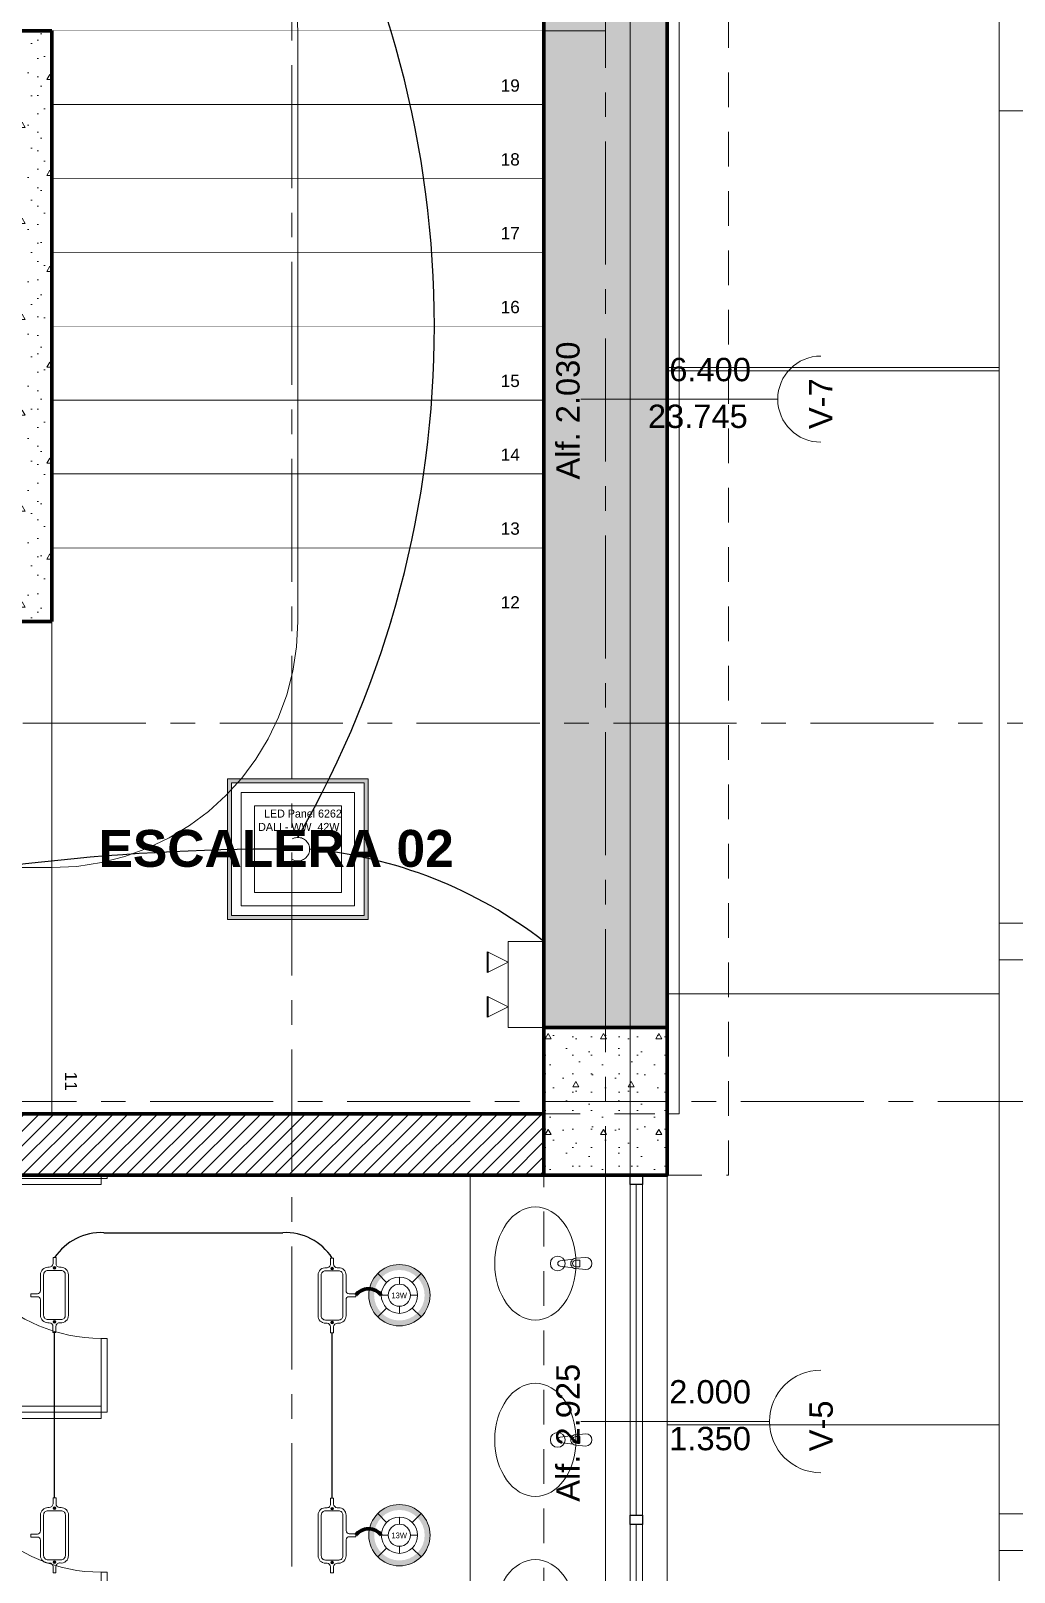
# Model space of a CAD drawing. Header units: inches. Extents: x -38 to 5698, y -33 to 92.
# Drawn here: x 48.98 to 52.98, y 18.49 to 24.75 of the extents above; entities that cross this region are included whole.
import ezdxf
from ezdxf.lldxf.tags import DXFTag

# ---------------------------------------------------------------- set-up
doc = ezdxf.new("R2010")
doc.units = ezdxf.units.IN
doc.header["$MEASUREMENT"] = 0
doc.set_wipeout_variables(frame=1)
for name, pattern in [('ACAD_ISO04W100', [30, 24, -3, 0, -3]), ('CONTINUA', [0]), ('DASHED', [0.75, 0.5, -0.25]), ('Hidden Line', [0.195611, 0.141111, -0.0545]), ('Línea Oculta', [0.195611, 0.141111, -0.0545]), ('Punto & Raya', [0.65, 0.5, -0.075, 0, -0.075]), ('Rayas', [0.282222, 0.141111, -0.141111]), ('Wipeout_Contour', [1, 0, -1])]:
    doc.linetypes.add(name, pattern=pattern)
for name, color, linetype, lineweight in [('00_IE_Luminarias', 6, 'Continuous', 30), ('01 IE LUM LED AD DN570C', 1, 'Continuous', 13), ('ALUMBRADO_CONDUIT', 30, 'CONDUIT1', 30), ('ALUMBRADO_PVC', 6, 'PVC1', 30), ('Bancas', 1, 'Continuous', 13), ('CABLEADO EXT.', 3, 'PVCSUBT', 30), ('Luminaria', 9, 'Continuous', 9), ('Luminarias', 5, 'Continuous', 20), ('pulsador', 4, 'Continuous', 40), ('Simb_Alumbrado', 140, 'CONTINUA', 30)]:
    doc.layers.add(name, color=color, linetype=linetype, lineweight=lineweight)
for name, color, linetype in [('02 _ ARQ _ ALB _ Ejes Generales', 7, 'Continuous'), ('02 _ ARQ _ ZON _ Espacio.3D', 7, 'Continuous'), ('08 _ STR _ EXT _ 06 Columnas', 7, 'Continuous'), ('08 _ STR _ EXT _ 07 Losa Aligerada', 7, 'Continuous'), ('08 _ STR _ EXT _ 09 Vigas', 7, 'Continuous'), ('08 _ STR _ EXT _ 10 Vereda Exterior', 7, 'Continuous'), ('08 _ STR _ EXT _ 11 Escaleras', 7, 'Continuous'), ('08 _ STR _ EXT _ 12 Ascensor', 7, 'Continuous'), ('08 _ STR _ EXT _ Estacionamiento-Pavimento', 7, 'Continuous'), ('ESQUEMAS', 7, 'Continuous'), ('Estructura - 03 LOSA', 7, 'Continuous'), ('Estructura - 04 MURO', 7, 'Continuous'), ('Interior - Equipamiento', 7, 'Continuous'), ('Interior - Sanitarios', 7, 'Continuous'), ('Marcador - Secciones', 251, 'Continuous'), ('Notas - Textos', 7, 'Continuous')]:
    doc.layers.add(name, color=color, linetype=linetype)
doc.styles.add('Estilo_Generado_1', font='swisseb.ttf')
doc.styles.add('Estilo_Generado_3', font='arial.ttf')
doc.styles.add('Estilo_Generado_4', font='swisse.ttf')
doc.styles.add('Estilo_Generado_8', font='arialbd.ttf')
doc.styles.add('{18b73a54-fa43-428c-adcb-c1c7bbdf2c84}', font='Simplex.shx')
tags = doc.linetypes.add('CONDUIT1', pattern='A,1,-0.19772,["con",{18b73a54-fa43-428c-adcb-c1c7bbdf2c84},S=0.2,R=0,X=0,Y=-0.065594],-0.593642', length=1.791362).pattern_tags.tags
tags[6] = DXFTag(74, 10)
tags = doc.linetypes.add('PVC1', pattern='A,1,-0.19772,["PVC",{18b73a54-fa43-428c-adcb-c1c7bbdf2c84},S=0.13,R=0,X=0,Y=-0.061851],-0.507647', length=1.705367).pattern_tags.tags
tags[6] = DXFTag(74, 10)
tags = doc.linetypes.add('PVCSUBT', pattern='A,0.6,-0.3,0.6,-0.075691,["PVC",Standard,S=0.2,R=0,X=0,Y=-0.093724],-0.621005', length=2.196696).pattern_tags.tags
tags[10] = DXFTag(74, 10)
pattern_1 = [(360, (3.7574, 18.3027), (0, 2.53199), []), (90, (3.7574, 18.3027), (-3.6, 0), [])]
pattern_2 = [(0, (0, 0), (0, 0.3897114), [0.024375, -0.200625]), (0, (0.1125, 0.19486), (0, 0.3897114), [0.024375, -0.200625]), (60, (0, 0), (-0.3375, 0.1948557), [0.024375, -0.200625]), (60, (0.225, 0), (-0.3375, 0.1948557), [0.024375, -0.200625]), (120, (0.02437, 0), (0.3375, 0.1948557), [0.024375, -0.200625]), (120, (0.24938, 0), (0.3375, 0.1948557), [0.024375, -0.200625]), (0, (0, 0.0375), (0, 0.075), [0, -0.075, 0, -0.1125]), (45, (0.0375, 0.0375), (-0.05303301, 0.05303301), [0, -0.05625, 0, -0.09375])]

# ---------------------------------------------------------------- blocks, each defined once
blk = doc.blocks.new('LUM DN570C')
at = {"layer": '01 IE LUM LED AD DN570C'}
h = blk.add_hatch(color=256, dxfattribs=at)
edge = h.paths.add_edge_path()
edge.add_arc((0, 0), 0.1344, 0, 360)
edge = h.paths.add_edge_path(flags=17)
edge.add_arc((0, 0), 0.1108, 0, 360)
for p, q in [((-0.0561, 0.0563), (-0.0949, 0.0952)), ((0.0561, 0.0563), (0.0949, 0.0952)), ((-0.0561, -0.0563), (-0.0949, -0.0952)), ((0.0561, -0.0563), (0.0949, -0.0952))]:
    blk.add_line(p, q, dxfattribs=at)
at = {"layer": '01 IE LUM LED AD DN570C', "ltscale": 0.4}
for p, q in [((0, 0.0487), (0, 0.0795)), ((-0.0487, 0), (-0.0795, 0)), ((0.0487, 0), (0.0795, 0)), ((0, -0.0487), (0, -0.0795))]:
    blk.add_line(p, q, dxfattribs=at)
at = {"layer": '01 IE LUM LED AD DN570C'}
for radius in [0.1344, 0.0795]:
    blk.add_circle((0, 0), radius, dxfattribs=at)
at = {"layer": '01 IE LUM LED AD DN570C', "ltscale": 0.4}
blk.add_circle((0, 0), 0.0487, dxfattribs=at)
at = {"color": 1, "linetype": 'ByBlock', "lineweight": 80, "insert": (-0.0353, 0.0117), "char_height": 0.025, "width": 0.622217, "attachment_point": 1}
blk.add_mtext('13W ', dxfattribs=at)
blk = doc.blocks.new('oval t')
at = {"layer": 'Simb_Alumbrado', "lineweight": 13}
blk.add_lwpolyline([(0.0141, 0.0102, -0.414214), (0.0041, 0.0202), (0.0041, 0.0416), (-0.0056, 0.0416), (-0.0056, 0.0202, -0.414214), (-0.0156, 0.0102), (-0.0659, 0.0102, 0.414214), (-0.0899, -0.0138), (-0.0899, -0.0183, -0.414214), (-0.1019, -0.0303), (-0.1213, -0.0303), (-0.1213, -0.04), (-0.1016, -0.04, -0.451917), (-0.0897, -0.0535, 0.451917), (-0.0659, -0.0805), (0.0659, -0.0805, 0.414214), (0.0899, -0.0566), (0.0899, -0.0512, -0.398753), (0.1019, -0.0401), (0.1213, -0.0401), (0.1213, -0.0304), (0.1019, -0.0304, -0.368669), (0.0899, -0.0176), (0.0899, -0.0138, 0.414214), (0.0659, 0.0102), (0.0141, 0.0102)], format="xyb", dxfattribs=at)
blk.add_lwpolyline([(-0.0659, 0), (0.0659, 0, -0.414214), (0.0797, -0.0138), (0.0797, -0.0566, -0.414214), (0.0659, -0.0703), (-0.0659, -0.0703, -0.414214), (-0.0797, -0.0566), (-0.0797, -0.0138, -0.414214)], format="xyb", close=True, dxfattribs=at)
for points in [[(-0.0911, -0.0352), (-0.0828, -0.0352)], [(-0.0869, -0.031), (-0.0869, -0.0394)], [(0.0837, -0.0352), (0.0921, -0.0352)], [(0.0879, -0.031), (0.0879, -0.0394)]]:
    blk.add_lwpolyline(points, dxfattribs=at)
for centre in [(-0.0869, -0.0352), (0.0879, -0.0352)]:
    blk.add_circle(centre, 0.00419, dxfattribs=at)
blk = doc.blocks.new('*U268')
at = {"layer": 'Luminarias', "linetype": 'DASHED', "lineweight": 0, "ltscale": 0.05}
blk.add_lwpolyline([(0, -0.005), (0, 0.005)], dxfattribs=at)
blk = doc.blocks.new('*U269')
at = {"color": 0, "linetype": 'ByBlock', "lineweight": -2, "transparency": 16777216}
for p, rotation in [((-0.055, 0), 90), ((0.055, 0), 270), ((0, -0.055), 180)]:
    blk.add_blockref('*U268', p, dxfattribs=dict(at, rotation=rotation))
blk.add_blockref('*U268', (0, 0.055), dxfattribs=at)
blk = doc.blocks.new('PANEL CUADRAD 60X60 AD')
at = {"layer": 'Luminarias'}
h = blk.add_hatch(dxfattribs=at)
h.set_pattern_fill('DOTS', color=6, scale=0.0015)
h.set_pattern_definition([(0, (-2127.458864, -786.8599919), (0.001190625, 0.00238125), [0, -0.00238125])])
h.paths.add_polyline_path([(-0.3, 0.3), (-0.3, -0.3), (0.3, -0.3), (0.3, 0.3)])
h.paths.add_polyline_path([(0.283, 0.283), (0.283, -0.283), (-0.283, -0.283), (-0.283, 0.283)], flags=16)
h.paths.add_polyline_path([(0.2415, 0.2415), (0.2415, -0.2415), (-0.2415, -0.2415), (-0.2415, 0.2415)], flags=0)
h.paths.add_polyline_path([(0.1851, 0.1851), (0.1851, -0.1851), (-0.1851, -0.1851), (-0.1851, 0.1851)], flags=0)
h.paths.add_polyline_path([(0.05, 0, -1), (-0.05, 0, -1)], flags=0)
h.paths.add_polyline_path([(-0.1815, 0.0591), (0.2115, 0.0591), (0.2115, 0.1859), (-0.1815, 0.1859)], flags=8)
at = {"layer": 'Luminarias', "color": 6, "lineweight": 0}
for points in [[(-0.3, 0.3), (0.3, 0.3), (0.3, -0.3), (-0.3, -0.3)], [(-0.283, -0.283), (0.283, -0.283), (0.283, 0.283), (-0.283, 0.283)], [(-0.2415, -0.2415), (0.2415, -0.2415), (0.2415, 0.2415), (-0.2415, 0.2415)], [(-0.1851, -0.1851), (0.1851, -0.1851), (0.1851, 0.1851), (-0.1851, 0.1851)]]:
    blk.add_lwpolyline(points, close=True, dxfattribs=at)
at = {"layer": 'Luminarias', "color": 6}
blk.add_lwpolyline([(-0.3, 0.3), (0.3, 0.3), (0.3, -0.3), (-0.3, -0.3)], close=True, dxfattribs=at)
at = {"layer": 'Luminarias', "color": 6, "linetype": 'DASHED', "lineweight": 0, "ltscale": 0.01}
blk.add_circle((0, 0), 0.05, dxfattribs=at)
at = {"color": 6}
blk.add_blockref('*U269', (0, 0), dxfattribs=at)
at = {"layer": 'Luminarias', "color": 6, "insert": (-0.1693, 0.1686), "char_height": 0.034, "width": 0.456812, "attachment_point": 1}
blk.add_mtext('  LED Panel 6262 DALI - WW_42W {\\Ftxt|c0;\\C4;\\P} ', dxfattribs=at)
blk = doc.blocks.new('luz de emergencia')
at = {"color": 5, "lineweight": 40}
for p, q in [((164.1493, 48.9365, -0.0001), (164.2333, 48.9365, -0.0001)), ((164.3313, 48.9365, -0.0001), (164.4153, 48.9365, -0.0001))]:
    blk.add_line(p, q, dxfattribs=at)
at = {"layer": '00_IE_Luminarias', "color": 5, "linetype": 'Continuous', "lineweight": 13}
for p, q in [((164.1913, 49.0205, -0.0001), (164.1493, 48.9365, -0.0001)), ((164.2333, 48.9365, -0.0001), (164.1913, 49.0205, -0.0001)), ((164.3733, 49.0205, -0.0001), (164.3313, 48.9365, -0.0001)), ((164.4153, 48.9365, -0.0001), (164.3733, 49.0205, -0.0001))]:
    blk.add_line(p, q, dxfattribs=at)
at = {"layer": '00_IE_Luminarias', "color": 5, "linetype": 'Continuous', "lineweight": 13, "elevation": -0.0001}
blk.add_lwpolyline([(164.4573, 49.0205), (164.1073, 49.0205), (164.1073, 49.1666), (164.4573, 49.1665)], close=True, dxfattribs=at)

msp = doc.modelspace()

# ---------------------------------------------------------------- hatches: boundary and pattern name
at = {"layer": '08 _ STR _ EXT _ 10 Vereda Exterior', "linetype": 'Continuous', "lineweight": 13}
h = msp.add_hatch(dxfattribs=at)
h.set_pattern_fill('RETÍCULA_100X100_0002', color=251, style=0, pattern_type=2)
h.set_pattern_definition(pattern_1)
h.paths.add_polyline_path([(2.17, 3.6213), (4.2913, 1.5), (9.32, 1.5), (9.32, 6.5), (40.52, 6.5), (40.52, 1.5), (52.92, 1.5), (52.92, 19.0859), (51.57, 19.0859), (51.57, 7.2), (9.07, 7.2), (9.07, 7.85), (6.5201, 7.85, -0.414214), (6.2701, 8.1), (6.2701, 8.85, -0.414213), (6.5201, 9.1), (9.07, 9.1), (9.07, 12), (6.5201, 12, -0.414214), (6.2701, 12.25), (6.2701, 13, -0.414213), (6.5201, 13.25), (9.07, 13.25), (9.07, 16.15), (6.5201, 16.15, -0.414214), (6.2701, 16.4), (6.2701, 17.15, -0.414213), (6.5201, 17.4), (8.77, 17.4), (8.7706, 21.0499), (2.17, 21.0499)])
at = {"layer": 'Estructura - 03 LOSA', "linetype": 'Continuous', "lineweight": 13}
h = msp.add_hatch(dxfattribs=at)
h.set_pattern_fill('CEMENTO_PULIDO_Y_BRUÑADO_FA', color=251, style=0, pattern_type=2)
h.set_pattern_definition(pattern_1)
h.paths.add_polyline_path([(2.17, 26.0501), (8.8212, 26.0501), (8.8218, 29.4531), (8.822, 30.7001), (8.2502, 30.7001), (8.25, 33.82), (9.07, 33.82), (9.07, 39.9), (23.57, 39.9), (51.57, 39.9), (51.57, 23.3822), (52.92, 23.3822), (52.92, 40.85), (9.07, 40.85), (2.17, 40.85)])
h = msp.add_hatch(dxfattribs=at)
h.set_pattern_fill('CEMENTO_PULIDO_Y_BRUÑADO_FA', color=251, style=0, pattern_type=2)
h.set_pattern_definition(pattern_1)
h.paths.add_polyline_path([(51.57, 23.3822), (51.57, 19.0859), (52.92, 19.0859), (52.92, 23.3822)])

# ---------------------------------------------------------------- linework, layer by layer
at = {"layer": '02 _ ARQ _ ALB _ Ejes Generales', "color": 251, "linetype": 'Punto & Raya', "lineweight": 13}
msp.add_line((51.32, 45.9), (51.32, 2.05), dxfattribs=at)
at = {"layer": '02 _ ARQ _ ZON _ Espacio.3D', "color": 254, "linetype": 'Continuous', "lineweight": 0, "flags": 128}
msp.add_lwpolyline([(47.82, 17.1), (47.82, 19.05), (45.6803, 19.05), (45.6803, 20.35), (46.07, 20.35), (46.07, 22.35), (46.17, 22.35), (46.17, 22.7), (46.67, 22.7), (46.67, 24.4), (46.17, 24.4), (46.17, 24.85), (46.67, 24.85), (46.67, 24.75), (51.32, 24.75), (51.32, 26.4), (51.07, 26.4), (51.07, 27), (51.455, 27), (51.455, 29.7)], dxfattribs=at)
at = {"layer": '02 _ ARQ _ ZON _ Espacio.3D', "color": 9, "linetype": 'Continuous', "lineweight": 5, "flags": 128}
msp.add_lwpolyline([(47.97, 20.1), (47.97, 17.2499), (49.295, 17.2499), (49.295, 17.0999), (48.32, 17.0999), (48.32, 16.1999), (51.32, 16.1999), (51.32, 16.4), (51.07, 16.4), (51.07, 16.9), (50.57, 16.9), (50.57, 17.4), (51.32, 17.4), (51.32, 20.1)], close=True, dxfattribs=at)
at = {"layer": '08 _ STR _ EXT _ 07 Losa Aligerada', "color": 254, "linetype": 'Rayas', "lineweight": 18, "flags": 128}
msp.add_lwpolyline([(8.17, 27.9392), (7.67, 27.9392), (7.67, 5.8), (25.2353, 5.8), (25.2353, 7.2), (30.4315, 7.2), (30.4315, 6.0005), (37.07, 6.0005), (37.07, 3.3753), (44.57, 3.3753), (44.57, 6.05), (52.32, 6.05), (52.32, 14.9999), (51.57, 14.9999), (51.57, 18.1001), (51.57, 18.1001), (51.57, 20.35), (46.67, 20.35), (46.67, 22.35), (46.67, 22.6), (46.67, 24.5), (46.67, 24.75), (46.67, 26.75), (51.57, 26.75), (51.57, 29.7), (51.57, 29.7), (51.57, 35.2005), (52.52, 35.2005), (52.52, 41.1), (38.9553, 41.1), (38.9553, 40.8001), (34.0478, 40.8001), (34.0478, 40.5001), (23.37, 40.5001), (23.37, 43.8736), (16.2699, 43.8736), (16.2699, 39.9), (11.1201, 39.9), (11.1201, 40.95), (8.02, 40.95), (8.02, 37.7), (9.07, 37.7), (9.07, 33.9), (8.17, 33.9)], close=True, dxfattribs=at)
at = {"layer": '08 _ STR _ EXT _ 07 Losa Aligerada', "color": 254, "linetype": 'Continuous', "lineweight": 18, "flags": 128}
msp.add_lwpolyline([(9.07, 7.2), (51.57, 7.2), (51.57, 39.9), (9.07, 39.9)], dxfattribs=at)
at = {"layer": '08 _ STR _ EXT _ 09 Vigas', "color": 251, "linetype": 'Continuous', "lineweight": 13}
msp.add_line((51.57, 26.4), (51.57, 20.7), dxfattribs=at)
at = {"layer": '08 _ STR _ EXT _ 09 Vigas', "color": 251, "linetype": 'Continuous', "lineweight": 80}
msp.add_line((51.57, 26.4), (51.57, 20.7), dxfattribs=at)
at = {"layer": '08 _ STR _ EXT _ 09 Vigas', "color": 251, "linetype": 'Hidden Line', "lineweight": 13}
msp.add_line((51.57, 7.2), (51.57, 20.7), dxfattribs=at)
at = {"layer": '08 _ STR _ EXT _ 10 Vereda Exterior', "color": 7, "linetype": 'Continuous', "lineweight": 18, "flags": 128}
msp.add_lwpolyline([(40.52, 1.5), (52.92, 1.5), (52.92, 19.0859), (51.57, 19.0859), (51.57, 7.2), (9.07, 7.2)], dxfattribs=at)
at = {"layer": '08 _ STR _ EXT _ 11 Escaleras', "color": 161, "linetype": 'ACAD_ISO04W100', "lineweight": 13}
msp.add_line((51.07, 22.35), (48.2744, 22.35), dxfattribs=at)
at = {"layer": '08 _ STR _ EXT _ Estacionamiento-Pavimento', "color": 7, "linetype": 'Continuous', "lineweight": 18, "flags": 128}
msp.add_lwpolyline([(9.07, 40.85), (52.92, 40.85), (52.92, 1.5), (69.77, 1.5), (69.77, 46.7845), (56.22, 46.9373), (56.22, 50.85), (9.07, 50.85)], close=True, dxfattribs=at)
at = {"layer": 'ALUMBRADO_CONDUIT', "color": 30, "lineweight": 30, "ltscale": 0.4, "true_color": 0xf26722}
for p, q in [((49.2812, 19.8668), (50.0092, 19.8668)), ((49.0812, 18.7894), (49.0812, 19.4614))]:
    msp.add_line(p, q, dxfattribs=at)
msp.add_lwpolyline([(50.2092, 18.7887), (50.2092, 19.4596)], dxfattribs=at)
for centre, radius, start, end in [((49.2709, 19.6389), 0.2281, 87.40925, 146.24633), ((50.0204, 19.6428), 0.2242, 32.6664, 92.86987)]:
    msp.add_arc(centre, radius, start, end, dxfattribs=at)
at = {"layer": 'CABLEADO EXT.', "color": 3, "lineweight": 80}
for centre in [(50.357, 19.5751), (50.3571, 18.5999)]:
    msp.add_arc(centre, 0.0641, 36.0183, 143.9817, dxfattribs=at)
at = {"layer": 'Estructura - 03 LOSA', "color": 7, "linetype": 'Continuous', "lineweight": 18, "flags": 128}
for points in [[(51.57, 39.9), (51.57, 19.0859), (52.92, 19.0859), (52.92, 40.85)], [(52.92, 23.3822), (51.57, 23.3822)]]:
    msp.add_lwpolyline(points, dxfattribs=at)
at = {"layer": 'Estructura - 04 MURO', "color": 165, "linetype": 'Continuous', "lineweight": 15}
for p, q in [((51.57, 20.35), (51.57, 26.75)), ((51.62, 20.35), (51.62, 26.75)), ((52.02, 23.2535), (51.22, 23.2535)), ((51.57, 20.35), (51.62, 20.35)), ((51.32, 18.1001), (51.32, 20.1)), ((51.42, 18.7188), (51.42, 20.0625)), ((51.445, 18.7188), (51.445, 20.0625)), ((51.47, 20.0625), (51.47, 18.7188)), ((51.57, 18.1001), (51.57, 20.1)), ((51.9865, 19.1), (51.22, 19.1)), ((51.42, 18.1376), (51.42, 18.6813)), ((51.445, 18.1376), (51.445, 18.6813)), ((51.47, 18.6813), (51.47, 18.1376))]:
    msp.add_line(p, q, dxfattribs=at)
at = {"layer": 'Estructura - 04 MURO', "color": 251, "linetype": 'Línea Oculta', "lineweight": 13}
msp.add_line((51.52, 20.35), (51.37, 20.35), dxfattribs=at)
at = {"layer": 'Estructura - 04 MURO', "color": 7, "linetype": 'Continuous', "lineweight": 80}
msp.add_line((51.57, 20.1), (51.32, 20.1), dxfattribs=at)
at = {"layer": 'Estructura - 04 MURO', "color": 165, "linetype": 'Continuous', "lineweight": 25}
for p, q in [((51.42, 20.0625), (51.42, 20.1)), ((51.47, 20.0625), (51.42, 20.0625)), ((51.47, 20.1), (51.47, 20.0625)), ((51.42, 18.6813), (51.42, 18.7188)), ((51.42, 18.7188), (51.47, 18.7188)), ((51.47, 18.6813), (51.42, 18.6813)), ((51.47, 18.7188), (51.47, 18.6813))]:
    msp.add_line(p, q, dxfattribs=at)
at = {"layer": 'Estructura - 04 MURO', "color": 251, "linetype": 'Línea Oculta', "lineweight": 13, "flags": 128}
for points in [[(51.57, 27), (51.57, 20.7)], [(51.82, 20.1), (51.82, 27)], [(51.57, 20.1), (51.82, 20.1)]]:
    msp.add_lwpolyline(points, dxfattribs=at)
at = {"layer": 'Estructura - 04 MURO', "color": 251, "linetype": 'Continuous', "lineweight": 13, "flags": 128}
for points in [[(52.195, 23.4285, 1), (52.195, 23.0785)], [(52.195, 19.3085, 1), (52.195, 18.8916)]]:
    msp.add_lwpolyline(points, format="xyb", dxfattribs=at)
at = {"layer": 'Interior - Equipamiento', "color": 175, "linetype": 'Continuous', "lineweight": 13, "flags": 128}
for points in [[(57.92, 24.425), (57.92, 25.925), (52.92, 25.925), (52.92, 24.425)], [(57.92, 20.975), (57.92, 21.125), (52.92, 21.125), (52.92, 20.975)], [(57.92, 18.575), (57.92, 18.725), (52.92, 18.725), (52.92, 18.575)]]:
    msp.add_lwpolyline(points, close=True, dxfattribs=at)
at = {"layer": 'Interior - Sanitarios', "color": 205, "linetype": 'Continuous', "lineweight": 13}
for p, q in [((50.77, 20.0999), (50.77, 17.95)), ((50.77, 20.0999), (51.32, 20.0999)), ((51.32, 20.0999), (51.32, 17.95)), ((51.2002, 19.7552), (51.2151, 19.7552)), ((51.2151, 19.728), (51.2002, 19.728)), ((51.2151, 19.7552), (51.2151, 19.728)), ((51.2002, 19.0386), (51.2151, 19.0386)), ((51.2151, 19.0386), (51.2151, 19.0114)), ((51.2151, 19.0114), (51.2002, 19.0114))]:
    msp.add_line(p, q, dxfattribs=at)
at = {"layer": 'Interior - Sanitarios', "color": 175, "linetype": 'Continuous', "lineweight": 13}
for p, q in [((49.27, 19.4374), (49.295, 19.4374)), ((49.27, 19.4374), (49.27, 19.1374)), ((49.295, 19.4374), (49.295, 19.1374)), ((49.295, 19.1374), (47.97, 19.1374)), ((49.27, 18.4874), (49.295, 18.4874)), ((49.27, 18.4874), (49.27, 18.1874)), ((49.295, 18.4874), (49.295, 18.1874))]:
    msp.add_line(p, q, dxfattribs=at)
at = {"layer": 'Interior - Sanitarios', "color": 7, "linetype": 'Continuous', "lineweight": 13, "flags": 128}
for points in [[(49.27, 20.0624), (48.62, 20.0624), (48.62, 20.0874), (49.27, 20.0874)], [(49.27, 19.1124), (48.62, 19.1124), (48.62, 19.1374), (49.27, 19.1374)]]:
    msp.add_lwpolyline(points, close=True, dxfattribs=at)
at = {"layer": 'Interior - Sanitarios', "color": 175, "linetype": 'Continuous', "lineweight": 13, "flags": 128}
msp.add_lwpolyline([(49.295, 20.0874), (49.27, 20.0874), (49.27, 20.0999), (49.295, 20.0999)], close=True, dxfattribs=at)
at = {"layer": 'Interior - Sanitarios', "color": 205, "linetype": 'Continuous', "lineweight": 13, "flags": 128}
for points in [[(51.24, 19.7666), (51.198, 19.7626, 0.12102), (51.1885, 19.7593), (51.1356, 19.7527, 0.882566), (51.1356, 19.7305), (51.1885, 19.7239, 0.12102), (51.198, 19.7206), (51.24, 19.7166, 1)], [(51.24, 19.05), (51.198, 19.046, 0.12102), (51.1885, 19.0427), (51.1356, 19.0361, 0.882566), (51.1356, 19.0139), (51.1885, 19.0072, 0.12102), (51.198, 19.004), (51.24, 19, 1)]]:
    msp.add_lwpolyline(points, format="xyb", close=True, dxfattribs=at)
at = {"layer": 'Interior - Sanitarios', "color": 175, "linetype": 'Continuous', "lineweight": 13, "flags": 128}
msp.add_lwpolyline([(47.97, 19.1374), (47.97, 19.1624), (49.27, 19.1624)], dxfattribs=at)
at = {"layer": 'Interior - Sanitarios', "color": 205, "linetype": 'Continuous', "lineweight": 13}
for centre in [(51.1261, 19.7416), (51.1261, 19.025)]:
    msp.add_circle(centre, 0.03, dxfattribs=at)
at = {"layer": 'Interior - Sanitarios', "color": 175, "linetype": 'Continuous', "lineweight": 13}
for centre, radius, start, end in [((49.27, 20.0874), 0.65, 180, 270), ((51.1999, 19.7416), 0.0211, 122.77103, 237.22897), ((51.2002, 19.7416), 0.0136, 90, 270), ((49.27, 19.1374), 0.65, 180, 270), ((51.1999, 19.025), 0.0211, 122.77103, 237.22897), ((51.2002, 19.025), 0.0136, 90, 270)]:
    msp.add_arc(centre, radius, start, end, dxfattribs=at)
at = {"layer": 'Interior - Sanitarios', "color": 205, "linetype": 'Continuous', "lineweight": 13}
for centre in [(51.035, 19.7416), (51.035, 19.025), (51.035, 18.3083)]:
    msp.add_ellipse(centre, major_axis=(0, 0.23), ratio=0.717391, dxfattribs=at)

# ---------------------------------------------------------------- block references
at = {"layer": '01 IE LUM LED AD DN570C', "color": 1, "lineweight": 5, "xscale": 0.9263905751172247, "yscale": 0.9263905751172247, "zscale": 0.9263905751172247}
for p in [(50.4824, 19.6127), (50.4826, 18.6376)]:
    msp.add_blockref('LUM DN570C', p, dxfattribs=at)
at = {"layer": 'Bancas', "color": 252, "true_color": 0x939598, "xscale": 1.253906979044094, "yscale": 1.253906979044094, "zscale": 1.253906979044094}
for p, rotation in [((49.0367, 19.6135), 90), ((50.253, 19.6118), 270), ((49.0368, 18.6373), 90), ((50.2531, 18.6366), 270)]:
    msp.add_blockref('oval t', p, dxfattribs=dict(at, rotation=rotation))

# ---------------------------------------------------------------- texts
at = {"layer": '02 _ ARQ _ ZON _ Espacio.3D', "color": 252, "lineweight": 25, "insert": (50.5022, 18.5048), "char_height": 0.125, "attachment_point": 2, "style": 'Estilo_Generado_8'}
msp.add_mtext('\\A1;{\\pqc;\\pt0;\\fArial|b1|i0|c0|p34;}', dxfattribs=at)
at = {"layer": 'Estructura - 04 MURO', "color": 251, "lineweight": 25, "char_height": 0.095, "attachment_point": 7, "rotation": 90, "style": 'Estilo_Generado_4'}
for s, insert in [('\\A1;{\\pql;\\pt0;\\fSwis721 Ex BT|b0|i0|c0|p34;Alf. 2.030\\fSwis721 Ex BT|b0|i0|c0|p34;\\A1{\\H.66x;\\S^  ;}\\fSwis721 Ex BT|b0|i0|c0|p34;\\fSwis721 Ex BT|b0|i0|c0|p34;}', (51.2425, 22.9269)), ('\\A1;{\\pql;\\pt0;\\fSwis721 Ex BT|b0|i0|c0|p34;V-7\\fSwis721 Ex BT|b0|i0|c0|p34;\\fSwis721 Ex BT|b0|i0|c0|p34;\\fSwis721 Ex BT|b0|i0|c0|p34;}', (52.2425, 23.1319)), ('\\A1;{\\pql;\\pt0;\\fSwis721 Ex BT|b0|i0|c0|p34;Alf. 2.925\\fSwis721 Ex BT|b0|i0|c0|p34;\\A1{\\H.66x;\\S^  ;}\\fSwis721 Ex BT|b0|i0|c0|p34;\\fSwis721 Ex BT|b0|i0|c0|p34;}', (51.2426, 18.7735)), ('\\A1;{\\pql;\\pt0;\\fSwis721 Ex BT|b0|i0|c0|p34;V-5\\fSwis721 Ex BT|b0|i0|c0|p34;\\fSwis721 Ex BT|b0|i0|c0|p34;\\fSwis721 Ex BT|b0|i0|c0|p34;}', (52.245, 18.9784))]:
    msp.add_mtext(s, dxfattribs=dict(at, insert=insert))
at = {"layer": 'Estructura - 04 MURO', "color": 251, "lineweight": 25, "char_height": 0.095, "attachment_point": 7, "style": 'Estilo_Generado_4'}
for s, insert in [('\\A1;{\\pql;\\pt0;\\fSwis721 Ex BT|b0|i0|c0|p34;6.400\\fSwis721 Ex BT|b0|i0|c0|p34;\\A1{\\H.66x;\\S^  ;}\\fSwis721 Ex BT|b0|i0|c0|p34;\\fSwis721 Ex BT|b0|i0|c0|p34;}', (51.5791, 23.2985)), ('\\A1;{\\pql;\\pt0;\\fSwis721 Ex BT|b0|i0|c0|p34;23.745\\fSwis721 Ex BT|b0|i0|c0|p34;\\A1{\\H.66x;\\S^  ;}\\fSwis721 Ex BT|b0|i0|c0|p34;\\fSwis721 Ex BT|b0|i0|c0|p34;}', (51.4923, 23.1085)), ('\\A1;{\\pql;\\pt0;\\fSwis721 Ex BT|b0|i0|c0|p34;2.000\\fSwis721 Ex BT|b0|i0|c0|p34;\\A1{\\H.66x;\\S^  ;}\\fSwis721 Ex BT|b0|i0|c0|p34;\\fSwis721 Ex BT|b0|i0|c0|p34;}', (51.5791, 19.1451)), ('\\A1;{\\pql;\\pt0;\\fSwis721 Ex BT|b0|i0|c0|p34;1.350\\fSwis721 Ex BT|b0|i0|c0|p34;\\A1{\\H.66x;\\S^  ;}\\fSwis721 Ex BT|b0|i0|c0|p34;\\fSwis721 Ex BT|b0|i0|c0|p34;}', (51.5791, 18.9551))]:
    msp.add_mtext(s, dxfattribs=dict(at, insert=insert))

# ---------------------------------------------------------------- next in the draw order: wipeouts: each hides what was drawn before it
at = {"color": 254, "linetype": 'Wipeout_Contour', "lineweight": 0, "ltscale": 266.623761}
msp.add_wipeout([(48.77, 22.35), (48.77, 20.698), (48.8744, 20.35), (49.07, 20.35), (49.07, 22.35)], dxfattribs=at).dxf.layer = '08 _ STR _ EXT _ 11 Escaleras'

# ---------------------------------------------------------------- next in the draw order: linework, layer by layer
at = {"layer": '08 _ STR _ EXT _ 11 Escaleras', "color": 161, "linetype": 'ACAD_ISO04W100', "lineweight": 13}
msp.add_line((48.8744, 20.35), (51.07, 20.35), dxfattribs=at)

# ---------------------------------------------------------------- next in the draw order: wipeouts: each hides what was drawn before it
at = {"color": 254, "linetype": 'Wipeout_Contour', "lineweight": 0, "ltscale": 217.746899}
msp.add_wipeout([(51.07, 22.35), (49.07, 22.35), (49.07, 20.35), (51.07, 20.35)], dxfattribs=at).dxf.layer = '08 _ STR _ EXT _ 11 Escaleras'

# ---------------------------------------------------------------- next in the draw order: linework, layer by layer
at = {"layer": '02 _ ARQ _ ALB _ Ejes Generales', "color": 251, "linetype": 'Punto & Raya', "lineweight": 13}
msp.add_line((55.57, 20.4), (42.7385, 20.4), dxfattribs=at)
at = {"layer": '08 _ STR _ EXT _ 09 Vigas', "color": 251, "linetype": 'Hidden Line', "lineweight": 13}
msp.add_line((51.57, 20.7), (51.07, 20.7), dxfattribs=at)
at = {"layer": '08 _ STR _ EXT _ 09 Vigas', "color": 251, "linetype": 'Continuous', "lineweight": 13}
msp.add_line((51.07, 20.7), (51.57, 20.7), dxfattribs=at)
at = {"layer": '08 _ STR _ EXT _ 09 Vigas', "color": 251, "linetype": 'Continuous', "lineweight": 80}
msp.add_line((51.57, 20.7), (51.07, 20.7), dxfattribs=at)
at = {"layer": '08 _ STR _ EXT _ 11 Escaleras', "color": 161, "linetype": 'ACAD_ISO04W100', "lineweight": 13}
for p, q in [((51.07, 20.35), (51.07, 26.75)), ((49.07, 24.75), (49.07, 20.35)), ((48.5744, 21.35), (49.07, 21.35))]:
    msp.add_line(p, q, dxfattribs=at)
at = {"layer": 'ALUMBRADO_PVC', "linetype": 'PVC1', "ltscale": 0.4}
for centre, radius, start, end in [((49.9952, 12.4656), 8.9594, 89.82691, 116.93991), ((49.9542, 19.613), 1.8193, 52.17203, 84.84474)]:
    msp.add_arc(centre, radius, start, end, dxfattribs=at)
at = {"layer": 'Marcador - Secciones', "color": 251, "linetype": 'Punto & Raya', "lineweight": 13}
msp.add_line((28.9526, 21.9367), (56.7072, 21.9367), dxfattribs=at)

# ---------------------------------------------------------------- next in the draw order: block references
at = {"layer": 'Luminaria', "xscale": 0.9538673662839494, "yscale": 0.9538673662839494, "zscale": 0.9538673662839494}
msp.add_blockref('PANEL CUADRAD 60X60 AD', (50.07, 21.425), dxfattribs=at)
at = {"layer": 'pulsador', "color": 4, "lineweight": 40, "rotation": 270}
msp.add_blockref('luz de emergencia', (1.9035, 185.1573, 0.0001), dxfattribs=at)

# ---------------------------------------------------------------- next in the draw order: texts
at = {"layer": '08 _ STR _ EXT _ 11 Escaleras', "color": 161, "lineweight": 13, "insert": (49.1479, 20.5209), "char_height": 0.05, "attachment_point": 4, "rotation": 270, "style": 'Estilo_Generado_3'}
msp.add_mtext('\\A1;{\\pql;\\fArial|b0|i0|c0|p34;11}', dxfattribs=at)
at = {"layer": 'Notas - Textos', "color": 251, "linetype": 'Continuous', "lineweight": 13, "insert": (49.9817, 21.5032), "char_height": 0.15, "width": 1.604223, "attachment_point": 2, "line_spacing_factor": 0.969745, "style": 'Estilo_Generado_1'}
msp.add_mtext('\\A1;{\\pqc;\\fSwis721 Ex BT|b1|i0|c0|p34;ESCALERA\\fSwis721 Ex BT|b1|i0|c0|p34; 02}', dxfattribs=at)

# ---------------------------------------------------------------- next in the draw order: wipeouts: each hides what was drawn before it
at = {"color": 254, "linetype": 'Wipeout_Contour', "lineweight": 0, "ltscale": 219.572766}
msp.add_wipeout([(49.07, 22.35), (51.07, 22.35), (51.07, 22.65), (49.07, 22.65)], dxfattribs=at).dxf.layer = '08 _ STR _ EXT _ 11 Escaleras'
at = {"color": 254, "linetype": 'Wipeout_Contour', "lineweight": 0, "ltscale": 210.020006}
msp.add_wipeout([(45.8303, 20.1), (51.07, 20.1), (51.07, 20.35), (45.8303, 20.35)], dxfattribs=at).dxf.layer = 'Estructura - 04 MURO'

# ---------------------------------------------------------------- next in the draw order: hatches: boundary and pattern name
at = {"layer": '08 _ STR _ EXT _ 06 Columnas', "linetype": 'Continuous', "lineweight": 9}
h = msp.add_hatch(dxfattribs=at)
h.set_pattern_fill('HORMIGÓN_EN_MASA_0002', style=0, pattern_type=2)
h.set_pattern_definition(pattern_2)
h.paths.add_polyline_path([(51.07, 20.1), (51.57, 20.1), (51.57, 20.7), (51.07, 20.7)])
at = {"layer": '08 _ STR _ EXT _ 12 Ascensor', "linetype": 'Continuous', "lineweight": 9}
h = msp.add_hatch(dxfattribs=at)
h.set_pattern_fill('HORMIGÓN_EN_MASA_0002', style=0, pattern_type=2)
h.set_pattern_definition(pattern_2)
h.paths.add_polyline_path([(48.82, 22.6), (49.07, 22.35), (49.07, 22.6)])
h = msp.add_hatch(dxfattribs=at)
h.set_pattern_fill('HORMIGÓN_EN_MASA_0002', style=0, pattern_type=2)
h.set_pattern_definition(pattern_2)
h.paths.add_polyline_path([(48.82, 22.35), (49.07, 22.35), (48.82, 22.6)])
at = {"layer": 'Estructura - 04 MURO', "linetype": 'Continuous', "lineweight": 5}
h = msp.add_hatch(dxfattribs=at)
h.set_pattern_fill('LADRILLO_COMÚN_0002', color=252, style=0, pattern_type=2)
h.set_pattern_definition([(45, (0, 0), (-0.030052038, 0.030052038), [])])
h.paths.add_polyline_path([(45.8303, 20.1), (51.07, 20.1), (51.07, 20.35), (45.8303, 20.35)])

# ---------------------------------------------------------------- next in the draw order: linework, layer by layer
at = {"layer": '08 _ STR _ EXT _ 06 Columnas', "color": 7, "linetype": 'Continuous', "lineweight": 80, "flags": 128}
msp.add_lwpolyline([(51.07, 20.1), (51.57, 20.1), (51.57, 20.7), (51.07, 20.7)], close=True, dxfattribs=at)
at = {"layer": '08 _ STR _ EXT _ 09 Vigas', "color": 251, "linetype": 'Hidden Line', "lineweight": 13}
msp.add_line((51.07, 17.4), (51.07, 20.7), dxfattribs=at)
at = {"layer": '08 _ STR _ EXT _ 11 Escaleras', "color": 161, "linetype": 'ACAD_ISO04W100', "lineweight": 13}
msp.add_line((51.07, 22.65), (49.07, 22.65), dxfattribs=at)
msp.add_arc((49.07, 22.35), 1, 270, 0, dxfattribs=at)
at = {"layer": '08 _ STR _ EXT _ 12 Ascensor', "color": 7, "linetype": 'Continuous', "lineweight": 80, "flags": 128}
msp.add_lwpolyline([(46.67, 22.35), (49.07, 22.35)], dxfattribs=at)
at = {"layer": 'Estructura - 04 MURO', "color": 7, "linetype": 'Continuous', "lineweight": 80, "flags": 128}
for points in [[(51.07, 20.35), (45.6803, 20.35)], [(47.97, 20.1), (51.07, 20.1)]]:
    msp.add_lwpolyline(points, dxfattribs=at)

# ---------------------------------------------------------------- next in the draw order: texts
at = {"layer": '08 _ STR _ EXT _ 11 Escaleras', "color": 161, "lineweight": 13, "insert": (50.8941, 22.4279), "char_height": 0.05, "attachment_point": 4, "rotation": 360, "style": 'Estilo_Generado_3'}
msp.add_mtext('\\A1;{\\pql;\\fArial|b0|i0|c0|p34;12}', dxfattribs=at)

# ---------------------------------------------------------------- next in the draw order: wipeouts: each hides what was drawn before it
at = {"color": 254, "linetype": 'Wipeout_Contour', "lineweight": 0, "ltscale": 220.067348}
msp.add_wipeout([(51.07, 22.95), (49.07, 22.95), (49.07, 22.65), (51.07, 22.65)], dxfattribs=at).dxf.layer = '08 _ STR _ EXT _ 11 Escaleras'

# ---------------------------------------------------------------- next in the draw order: texts
at = {"layer": '08 _ STR _ EXT _ 11 Escaleras', "color": 161, "lineweight": 13, "insert": (50.8941, 22.7274), "char_height": 0.05, "attachment_point": 4, "style": 'Estilo_Generado_3'}
msp.add_mtext('\\A1;{\\pql;\\fArial|b0|i0|c0|p34;13}', dxfattribs=at)

# ---------------------------------------------------------------- next in the draw order: wipeouts: each hides what was drawn before it
at = {"color": 254, "linetype": 'Wipeout_Contour', "lineweight": 0, "ltscale": 220.567352}
msp.add_wipeout([(51.07, 23.25), (49.07, 23.25), (49.07, 22.95), (51.07, 22.95)], dxfattribs=at).dxf.layer = '08 _ STR _ EXT _ 11 Escaleras'

# ---------------------------------------------------------------- next in the draw order: linework, layer by layer
at = {"layer": '08 _ STR _ EXT _ 11 Escaleras', "color": 161, "linetype": 'ACAD_ISO04W100', "lineweight": 13}
msp.add_line((49.07, 22.95), (51.07, 22.95), dxfattribs=at)

# ---------------------------------------------------------------- next in the draw order: texts
at = {"layer": '08 _ STR _ EXT _ 11 Escaleras', "color": 161, "lineweight": 13, "insert": (50.8941, 23.0279), "char_height": 0.05, "attachment_point": 4, "style": 'Estilo_Generado_3'}
msp.add_mtext('\\A1;{\\pql;\\fArial|b0|i0|c0|p34;14}', dxfattribs=at)

# ---------------------------------------------------------------- next in the draw order: wipeouts: each hides what was drawn before it
at = {"color": 254, "linetype": 'Wipeout_Contour', "lineweight": 0, "ltscale": 221.072742}
msp.add_wipeout([(51.07, 23.55), (49.07, 23.55), (49.07, 23.25), (51.07, 23.25)], dxfattribs=at).dxf.layer = '08 _ STR _ EXT _ 11 Escaleras'

# ---------------------------------------------------------------- next in the draw order: linework, layer by layer
at = {"layer": '08 _ STR _ EXT _ 11 Escaleras', "color": 161, "linetype": 'ACAD_ISO04W100', "lineweight": 13}
for p, q in [((51.07, 23.55), (49.07, 23.55)), ((49.07, 23.25), (51.07, 23.25))]:
    msp.add_line(p, q, dxfattribs=at)

# ---------------------------------------------------------------- next in the draw order: texts
at = {"layer": '08 _ STR _ EXT _ 11 Escaleras', "color": 161, "lineweight": 13, "insert": (50.8941, 23.3274), "char_height": 0.05, "attachment_point": 4, "style": 'Estilo_Generado_3'}
msp.add_mtext('\\A1;{\\pql;\\fArial|b0|i0|c0|p34;15}', dxfattribs=at)

# ---------------------------------------------------------------- next in the draw order: wipeouts: each hides what was drawn before it
at = {"color": 254, "linetype": 'Wipeout_Contour', "lineweight": 0, "ltscale": 221.58348}
msp.add_wipeout([(51.07, 23.85), (49.07, 23.85), (49.07, 23.55), (51.07, 23.55)], dxfattribs=at).dxf.layer = '08 _ STR _ EXT _ 11 Escaleras'

# ---------------------------------------------------------------- next in the draw order: linework, layer by layer
at = {"layer": '08 _ STR _ EXT _ 11 Escaleras', "color": 161, "linetype": 'ACAD_ISO04W100', "lineweight": 13}
msp.add_line((51.07, 23.85), (49.07, 23.85), dxfattribs=at)

# ---------------------------------------------------------------- next in the draw order: texts
at = {"layer": '08 _ STR _ EXT _ 11 Escaleras', "color": 161, "lineweight": 13, "insert": (50.8941, 23.6274), "char_height": 0.05, "attachment_point": 4, "style": 'Estilo_Generado_3'}
msp.add_mtext('\\A1;{\\pql;\\fArial|b0|i0|c0|p34;16}', dxfattribs=at)

# ---------------------------------------------------------------- next in the draw order: wipeouts: each hides what was drawn before it
at = {"color": 254, "linetype": 'Wipeout_Contour', "lineweight": 0, "ltscale": 222.09953}
msp.add_wipeout([(51.07, 24.15), (49.07, 24.15), (49.07, 23.85), (51.07, 23.85)], dxfattribs=at).dxf.layer = '08 _ STR _ EXT _ 11 Escaleras'

# ---------------------------------------------------------------- next in the draw order: linework, layer by layer
at = {"layer": '08 _ STR _ EXT _ 11 Escaleras', "color": 161, "linetype": 'ACAD_ISO04W100', "lineweight": 13}
msp.add_line((51.07, 24.15), (49.07, 24.15), dxfattribs=at)

# ---------------------------------------------------------------- next in the draw order: texts
at = {"layer": '08 _ STR _ EXT _ 11 Escaleras', "color": 161, "lineweight": 13, "insert": (50.8941, 23.9279), "char_height": 0.05, "attachment_point": 4, "style": 'Estilo_Generado_3'}
msp.add_mtext('\\A1;{\\pql;\\fArial|b0|i0|c0|p34;17}', dxfattribs=at)

# ---------------------------------------------------------------- next in the draw order: wipeouts: each hides what was drawn before it
at = {"color": 254, "linetype": 'Wipeout_Contour', "lineweight": 0, "ltscale": 222.620855}
msp.add_wipeout([(51.07, 24.45), (49.07, 24.45), (49.07, 24.15), (51.07, 24.15)], dxfattribs=at).dxf.layer = '08 _ STR _ EXT _ 11 Escaleras'

# ---------------------------------------------------------------- next in the draw order: texts
at = {"layer": '08 _ STR _ EXT _ 11 Escaleras', "color": 161, "lineweight": 13, "insert": (50.8941, 24.2274), "char_height": 0.05, "attachment_point": 4, "style": 'Estilo_Generado_3'}
msp.add_mtext('\\A1;{\\pql;\\fArial|b0|i0|c0|p34;18}', dxfattribs=at)

# ---------------------------------------------------------------- next in the draw order: wipeouts: each hides what was drawn before it
at = {"color": 254, "linetype": 'Wipeout_Contour', "lineweight": 0, "ltscale": 223.147418}
msp.add_wipeout([(51.07, 24.75), (49.07, 24.75), (49.07, 24.45), (51.07, 24.45)], dxfattribs=at).dxf.layer = '08 _ STR _ EXT _ 11 Escaleras'

# ---------------------------------------------------------------- next in the draw order: hatches: boundary and pattern name
at = {"layer": '08 _ STR _ EXT _ 09 Vigas', "linetype": 'Continuous', "lineweight": 18}
h = msp.add_hatch(dxfattribs=at)
h.set_pattern_fill('HORMIGÓN_EN_MASA__1__0002', color=12, style=0, pattern_type=2)
h.set_pattern_definition([(0, (0, 0), (0, 0.3897114), [0.024375, -0.200625]), (0, (0.1125, 0.19486), (0, 0.3897114), [0.024375, -0.200625]), (60, (0, 0), (-0.3375, 0.1948557), [0.024375, -0.200625]), (60, (0.225, 0), (-0.3375, 0.1948557), [0.024375, -0.200625]), (120, (0.02437, 0), (0.3375, 0.1948557), [0.024375, -0.200625]), (120, (0.24938, 0), (0.3375, 0.1948557), [0.024375, -0.200625]), (0, (0, 0.0375), (0, 0.075), [0, -0.075, 0, -0.1125]), (45, (0.0375, 0.0375), (-0.05303301, 0.05303301), [0, -0.05625, 0, -0.09375])])
h.paths.add_polyline_path([(51.07, 20.7), (51.57, 20.7), (51.57, 26.4), (51.07, 26.4)])
at = {"layer": '08 _ STR _ EXT _ 12 Ascensor', "linetype": 'Continuous', "lineweight": 9}
h = msp.add_hatch(dxfattribs=at)
h.set_pattern_fill('HORMIGÓN_EN_MASA_0002', style=0, pattern_type=2)
h.set_pattern_definition(pattern_2)
h.paths.add_polyline_path([(48.82, 24.5), (49.07, 24.75), (48.82, 24.75)])
h = msp.add_hatch(dxfattribs=at)
h.set_pattern_fill('HORMIGÓN_EN_MASA_0002', style=0, pattern_type=2)
h.set_pattern_definition(pattern_2)
h.paths.add_polyline_path([(48.82, 24.5), (49.07, 24.5), (49.07, 24.75)])
h = msp.add_hatch(dxfattribs=at)
h.set_pattern_fill('HORMIGÓN_EN_MASA_0002', style=0, pattern_type=2)
h.set_pattern_definition(pattern_2)
h.paths.add_polyline_path([(48.82, 24.5), (48.82, 22.6), (49.07, 22.6), (49.07, 24.5)])

# ---------------------------------------------------------------- next in the draw order: linework, layer by layer
at = {"layer": '08 _ STR _ EXT _ 09 Vigas', "color": 251, "linetype": 'Continuous', "lineweight": 13}
msp.add_line((51.07, 26.4), (51.07, 20.7), dxfattribs=at)
at = {"layer": '08 _ STR _ EXT _ 09 Vigas', "color": 251, "linetype": 'Continuous', "lineweight": 80}
msp.add_line((51.07, 26.4), (51.07, 20.7), dxfattribs=at)
at = {"layer": '08 _ STR _ EXT _ 11 Escaleras', "color": 161, "linetype": 'ACAD_ISO04W100', "lineweight": 13}
for p, q in [((50.07, 22.35), (50.07, 24.75)), ((49.07, 24.45), (51.07, 24.45))]:
    msp.add_line(p, q, dxfattribs=at)
msp.add_arc((49.07, 24.75), 1, 0, 90, dxfattribs=at)
at = {"layer": '08 _ STR _ EXT _ 12 Ascensor', "color": 7, "linetype": 'Continuous', "lineweight": 80}
msp.add_line((49.07, 24.75), (46.67, 24.75), dxfattribs=at)
at = {"layer": '08 _ STR _ EXT _ 12 Ascensor', "color": 7, "linetype": 'Continuous', "lineweight": 80, "flags": 128}
msp.add_lwpolyline([(49.07, 22.35), (49.07, 24.75)], dxfattribs=at)
at = {"layer": 'ALUMBRADO_PVC', "linetype": 'PVC1', "ltscale": 0.4}
msp.add_arc((46.4569, 23.55), 4.1677, 330.1042, 29.8961, dxfattribs=at)
at = {"layer": 'ESQUEMAS', "color": 7, "linetype": 'Continuous', "lineweight": 13, "flags": 128}
msp.add_lwpolyline([(51.42, 7.35), (9.22, 7.35), (9.22, 8.15), (6.5201, 8.15), (6.5201, 8.9), (9.22, 8.9), (9.22, 12.275), (6.5201, 12.275), (6.5201, 13.025), (9.22, 13.025), (9.22, 16.4), (6.5201, 16.4), (6.5201, 17.15), (9.22, 17.15), (9.22, 30.9531), (8.25, 30.9531), (8.25, 33.82), (9.22, 33.82), (9.22, 39.75), (51.42, 39.75), (51.42, 17.9501), (52.77, 17.9501), (52.77, 15.1499), (51.42, 15.1499)], close=True, dxfattribs=at)
at = {"layer": 'Marcador - Secciones', "color": 251, "linetype": 'Punto & Raya', "lineweight": 13}
msp.add_line((50.0454, 46.2111), (50.0454, 0.9472), dxfattribs=at)

# ---------------------------------------------------------------- next in the draw order: texts
at = {"layer": '08 _ STR _ EXT _ 11 Escaleras', "color": 161, "lineweight": 13, "insert": (50.8941, 24.5274), "char_height": 0.05, "attachment_point": 4, "style": 'Estilo_Generado_3'}
msp.add_mtext('\\A1;{\\pql;\\fArial|b0|i0|c0|p34;19}', dxfattribs=at)

doc.saveas('drawing.dxf')
